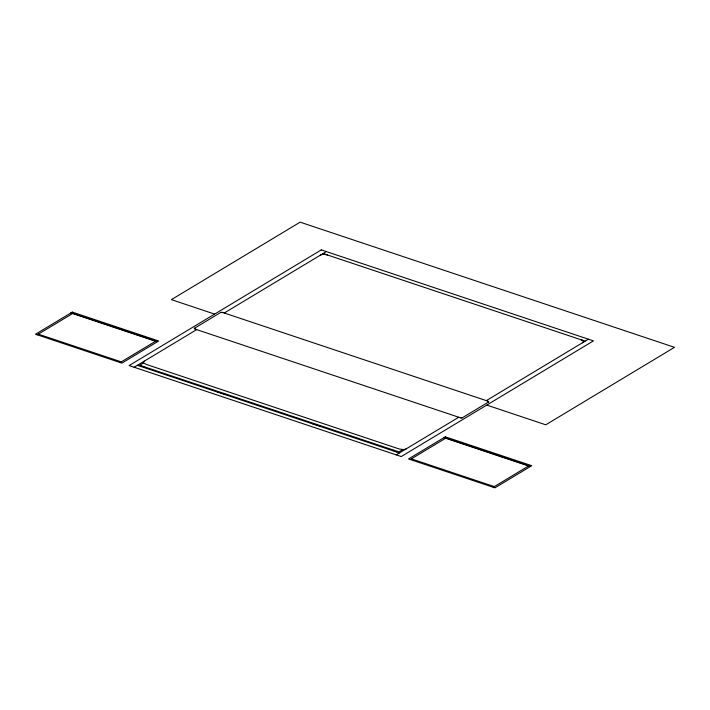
<?xml version="1.0" encoding="UTF-8"?>
<svg xmlns="http://www.w3.org/2000/svg" width="710" height="710" viewBox="0 0 710 710"><rect width="100%" height="100%" fill="white"/><g stroke="black" fill="none" stroke-linecap="round" stroke-linejoin="round"><path stroke-width="1.06" d="M37.231 334.818L72.633 313.509M120.168 362.544L155.57 341.235M194.531 328.206L220.65 312.498A1.367 0.577 4.4 0 1 222.541 312.435L488.054 401.203A1.367 0.577 4.4 0 1 488.471 402.037L462.352 417.755A1.367 0.577 4.4 0 1 460.471 417.808L194.948 329.041A1.367 0.577 4.4 0 1 194.531 328.206L195.525 329.227M134.154 367.248L196.679 329.617M224.262 313.012L326.334 251.58M143.668 362.872L139.728 365.242L398.913 451.897L402.854 449.519M140.536 366.369L141.459 365.819M143.704 367.434L144.627 366.875M217.429 392.08L218.352 391.521M220.597 393.136L221.511 392.586M223.765 394.201L224.679 393.642M313.039 424.048L313.953 423.488M316.207 425.104L317.121 424.553M319.376 426.16L320.29 425.609M393.091 450.806L394.014 450.255M396.26 451.871L397.183 451.311M582.413 342.797A5.139 2.174 4.4 0 0 582.644 340.64L582.005 340.072M396.215 454.861L458.74 417.231M486.323 400.626L588.395 339.202M410.265 459.53L445.667 438.221M493.202 487.264L528.604 465.955M327.434 254.961L324.905 254.464A5.139 2.174 4.4 0 0 320.352 255.183M487.477 401.017L488.471 402.037M223.109 312.631L220.65 312.498M323.112 253.523L585.173 341.137M214.509 314.06L171.394 299.638L300.126 222.159L674.5 347.323L545.768 424.811L486.874 405.117M462.352 417.755L459.894 417.613M137.367 365.313L399.428 452.927M38.331 334.153L121.268 361.878M411.365 458.864L494.302 486.598M580.851 339.691L581.907 340.134M406.324 448.773A5.139 2.174 4.4 0 1 403.111 449.528L399.251 448.995L145.825 364.265L143.58 362.757A5.139 2.174 4.4 0 1 144.263 361.159M70.902 312.933L35.5 334.233L121.898 363.121L157.292 341.812L70.902 312.933M72.278 312.098L71.177 312.764L157.576 341.652L158.676 340.986L72.278 312.098M321.293 249.902L129.113 365.561L401.248 456.548L593.436 340.88L321.293 249.902M443.936 437.644L408.534 458.953L494.932 487.841L530.326 466.532L443.936 437.644M445.312 436.819L444.211 437.484L530.61 466.363L531.71 465.698L445.312 436.819"/></g></svg>
